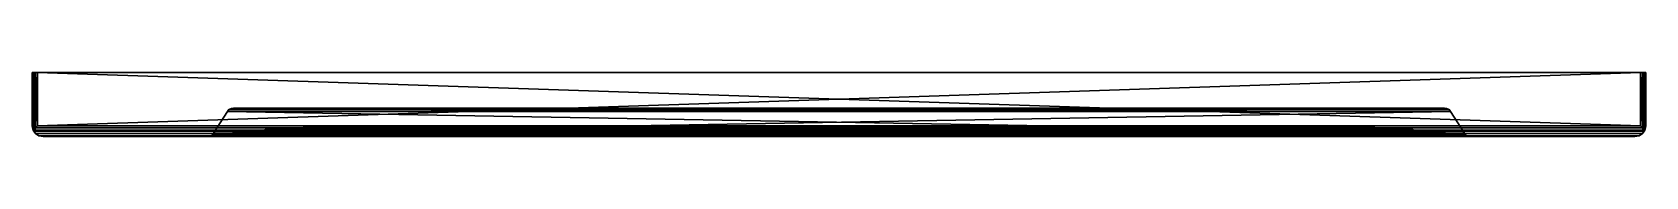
# Model space of a CAD drawing. Header units: centimetres. Extents: x -22.5 to 22.5, y -1.8 to 0.
import ezdxf

# ---------------------------------------------------------------- set-up
doc = ezdxf.new("R2010")
doc.units = ezdxf.units.CM
doc.header["$MEASUREMENT"] = 0
doc.layers.add('CAB_DOORS', color=31, linetype='Continuous')

msp = doc.modelspace()

# ---------------------------------------------------------------- meshes
at = {"layer": 'CAB_DOORS'}
mesh = msp.add_polyface(dxfattribs=at)
corners = [(-22.456, -1.646, 0.044), (-22.456, 0, 0.044), (-22.424, -1.615, 0.023), (-22.407, 0, 0.011), (-22.407, -1.557, 0.011), (-22.35, -1.5), (-22.35, 0), (-22.477, -1.615, 0.076), (-22.489, 0, 0.093), (-22.489, -1.557, 0.093), (-22.5, -1.5, 0.15), (-22.5, 0, 0.15), (22.456, -1.646, 66.256), (22.456, 0, 66.256), (22.424, -1.615, 66.277), (22.407, 0, 66.289), (22.407, -1.557, 66.289), (22.35, -1.5, 66.3), (22.35, 0, 66.3), (22.477, -1.615, 66.224), (22.489, 0, 66.207), (22.489, -1.557, 66.207), (22.5, -1.5, 66.15), (22.5, 0, 66.15), (-22.407, -1.557, 66.289), (-22.407, 0, 66.289), (-22.424, -1.615, 66.277), (-22.456, 0, 66.256), (-22.456, -1.646, 66.256), (-22.477, -1.615, 66.224), (-22.489, 0, 66.207), (-22.489, -1.557, 66.207), (-22.5, -1.5, 66.15), (-22.5, 0, 66.15), (-22.35, -1.5, 66.3), (-22.35, 0, 66.3), (22.407, -1.557, 0.011), (22.407, 0, 0.011), (22.424, -1.615, 0.023), (22.456, 0, 0.044), (22.456, -1.646, 0.044), (22.477, -1.615, 0.076), (22.489, 0, 0.093), (22.489, -1.557, 0.093), (22.5, -1.5, 0.15), (22.5, 0, 0.15), (22.35, -1.5), (22.35, 0), (-22.412, -1.712, 0.088), (22.412, -1.712, 0.088), (22.315, -1.777, 0.185), (-22.315, -1.777, 0.185), (22.2, -1.8, 0.3), (-22.2, -1.8, 0.3), (17.611, -1.8, 6.889), (17.545, -1.789, 6.955), (-17.611, -1.8, 6.889), (-17.545, -1.789, 6.955), (17.486, -1.756, 7.014), (-17.486, -1.756, 7.014), (17.441, -1.706, 7.059), (-17.441, -1.706, 7.059), (17.059, -1.094, 7.441), (-17.059, -1.094, 7.441), (17.014, -1.044, 7.486), (-17.014, -1.044, 7.486), (16.955, -1.011, 7.545), (-16.955, -1.011, 7.545), (16.889, -1, 7.611), (-16.889, -1, 7.611), (-22.412, -1.712, 66.212), (-22.315, -1.777, 66.115), (-22.2, -1.8, 66), (-17.611, -1.8, 59.411), (-17.545, -1.789, 59.345), (-17.486, -1.756, 59.286), (-17.441, -1.706, 59.241), (-17.059, -1.094, 58.859), (-17.014, -1.044, 58.814), (-16.955, -1.011, 58.755), (-16.889, -1, 58.689), (22.412, -1.712, 66.212), (22.315, -1.777, 66.115), (22.2, -1.8, 66), (17.611, -1.8, 59.411), (17.545, -1.789, 59.345), (17.486, -1.756, 59.286), (17.441, -1.706, 59.241), (17.059, -1.094, 58.859), (17.014, -1.044, 58.814), (16.955, -1.011, 58.755), (16.889, -1, 58.689)]
mesh.append_faces([[corners[k] for k in face] for face in [(5, 3, 6), (8, 7, 9), (8, 10, 11), (17, 15, 18), (20, 19, 21), (20, 22, 23), (32, 30, 33), (25, 34, 35), (44, 42, 45), (37, 46, 47), (18, 25, 35), (46, 6, 47), (48, 50, 51), (51, 52, 53), (56, 55, 57), (57, 58, 59), (59, 60, 61), (61, 62, 63), (63, 64, 65), (65, 66, 67), (67, 68, 69), (33, 10, 32), (70, 0, 48), (70, 51, 71), (71, 53, 72), (73, 57, 74), (74, 59, 75), (75, 61, 76), (76, 63, 77), (77, 65, 78), (78, 67, 79), (79, 69, 80), (34, 18, 35), (81, 71, 82), (82, 72, 83), (84, 74, 85), (85, 75, 86), (86, 76, 87), (87, 77, 88), (88, 78, 89), (89, 79, 90), (90, 80, 91), (45, 22, 44), (49, 12, 81), (49, 82, 50), (50, 83, 52), (54, 85, 55), (55, 86, 58), (58, 87, 60), (60, 88, 62), (62, 89, 64), (64, 90, 66), (66, 91, 68), (80, 68, 91)]], dxfattribs={"vtx0": -1})
mesh.append_faces([[corners[k] for k in face] for face in [(1, 7, 8), (13, 19, 20), (17, 24, 16), (5, 36, 4), (2, 40, 0), (32, 9, 31), (29, 0, 28), (28, 0, 70), (14, 28, 12), (44, 21, 43), (41, 12, 40), (40, 12, 49), (54, 52, 84), (52, 56, 53)]], dxfattribs={"vtx0": -1, "vtx1": -1})
mesh.append_faces([[corners[k] for k in face] for face in [(2, 1, 3), (14, 13, 15), (26, 25, 27), (29, 27, 30), (38, 37, 39), (41, 39, 42), (24, 14, 16), (36, 2, 4), (37, 6, 3), (39, 3, 1), (42, 1, 8), (45, 8, 11), (23, 11, 33), (20, 33, 30), (13, 30, 27), (15, 27, 25), (9, 29, 31), (21, 41, 43), (53, 56, 73), (72, 73, 84)]], dxfattribs={"vtx0": -1, "vtx2": -1})
mesh.append_faces([[corners[k] for k in face] for face in [(0, 1, 2), (4, 2, 3), (4, 3, 5), (0, 7, 1), (9, 10, 8), (12, 13, 14), (16, 14, 15), (16, 15, 17), (12, 19, 13), (21, 22, 20), (24, 25, 26), (28, 26, 27), (28, 27, 29), (31, 29, 30), (31, 30, 32), (24, 34, 25), (36, 37, 38), (40, 38, 39), (40, 39, 41), (43, 41, 42), (43, 42, 44), (36, 46, 37), (26, 14, 24), (38, 2, 36), (47, 6, 37), (5, 6, 46), (49, 48, 40), (38, 40, 2), (49, 50, 48), (50, 52, 51), (54, 55, 56), (55, 58, 57), (58, 60, 59), (60, 62, 61), (62, 64, 63), (64, 66, 65), (66, 68, 67), (11, 10, 33), (7, 29, 9), (7, 0, 29), (48, 51, 70), (51, 53, 71), (56, 57, 73), (57, 59, 74), (59, 61, 75), (61, 63, 76), (63, 65, 77), (65, 67, 78), (67, 69, 79), (17, 18, 34), (70, 81, 28), (26, 28, 14), (70, 71, 81), (71, 72, 82), (73, 74, 84), (74, 75, 85), (75, 76, 86), (76, 77, 87), (77, 78, 88), (78, 79, 89), (79, 80, 90), (23, 22, 45), (19, 41, 21), (19, 12, 41), (81, 82, 49), (82, 83, 50), (84, 85, 54), (85, 86, 55), (86, 87, 58), (87, 88, 60), (88, 89, 62), (89, 90, 64), (90, 91, 66), (69, 68, 80)]], dxfattribs={"vtx1": -1})
mesh.append_faces([[corners[k] for k in face] for face in [(18, 15, 25), (15, 13, 27), (13, 20, 30), (20, 23, 33), (23, 45, 11), (45, 42, 8), (42, 39, 1), (39, 37, 3), (48, 0, 40), (81, 12, 28), (52, 83, 84), (54, 56, 52), (83, 72, 84), (72, 53, 73)]], dxfattribs={"vtx1": -1, "vtx2": -1})
mesh.append_faces([[corners[k] for k in face] for face in [(17, 34, 24), (5, 46, 36), (32, 10, 9), (44, 22, 21)]], dxfattribs={"vtx2": -1})

doc.saveas('drawing.dxf')
